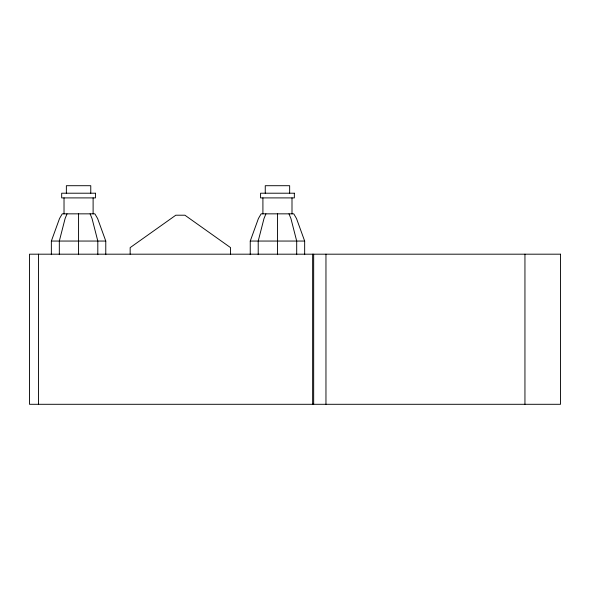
<?xml version="1.0" encoding="UTF-8"?>
<svg xmlns="http://www.w3.org/2000/svg" width="590" height="590" viewBox="0 0 590 590"><rect width="100%" height="100%" fill="white"/><g stroke="black" fill="none" stroke-linecap="round" stroke-linejoin="round"><path stroke-width="0.89" d="M51.36 254.659L51.36 241.052L59.524 218.536L62.245 213.845L94.887 213.845L97.608 218.536L105.772 241.052L105.772 254.659M250.249 254.659L250.249 241.052L258.413 218.536L261.134 213.845L293.783 213.845L296.505 218.536L304.661 241.052L304.661 254.659M67.024 213.845L65.099 218.536L59.325 241.052L59.325 254.659M265.92 213.845L263.995 218.536L258.214 241.052L258.214 254.659M51.36 241.052L105.772 241.052M250.249 241.052L304.661 241.052M288.997 213.845L290.922 218.536L296.696 241.052L296.696 254.659M90.108 213.845L92.033 218.536L97.807 241.052L97.807 254.659M524.945 254.187L524.945 404.298M325.96 254.187L325.96 404.298M313.673 254.187L313.673 404.298M312.641 254.187L312.641 404.298M291.998 197.901L291.998 213.845M289.653 193.21L289.653 185.703L265.257 185.703L265.257 193.21M277.455 213.845L277.455 254.659M262.911 197.901L262.911 213.845M230.55 254.187L230.55 247.623L184.913 215.21L175.798 215.21L130.161 247.623L130.161 254.187M93.109 197.901L93.109 213.845M90.764 193.21L90.764 185.703L66.368 185.703L66.368 193.21M78.566 213.845L78.566 254.659M64.022 197.901L64.022 213.845M38.505 254.187L38.505 404.298M95.455 193.21L61.677 193.21L61.677 197.901L95.455 197.901L95.455 193.21M294.344 193.21L260.566 193.21L260.566 197.901L294.344 197.901L294.344 193.21M560.5 254.187L29.5 254.187L29.5 404.298L560.5 404.298L560.5 254.187"/></g></svg>
